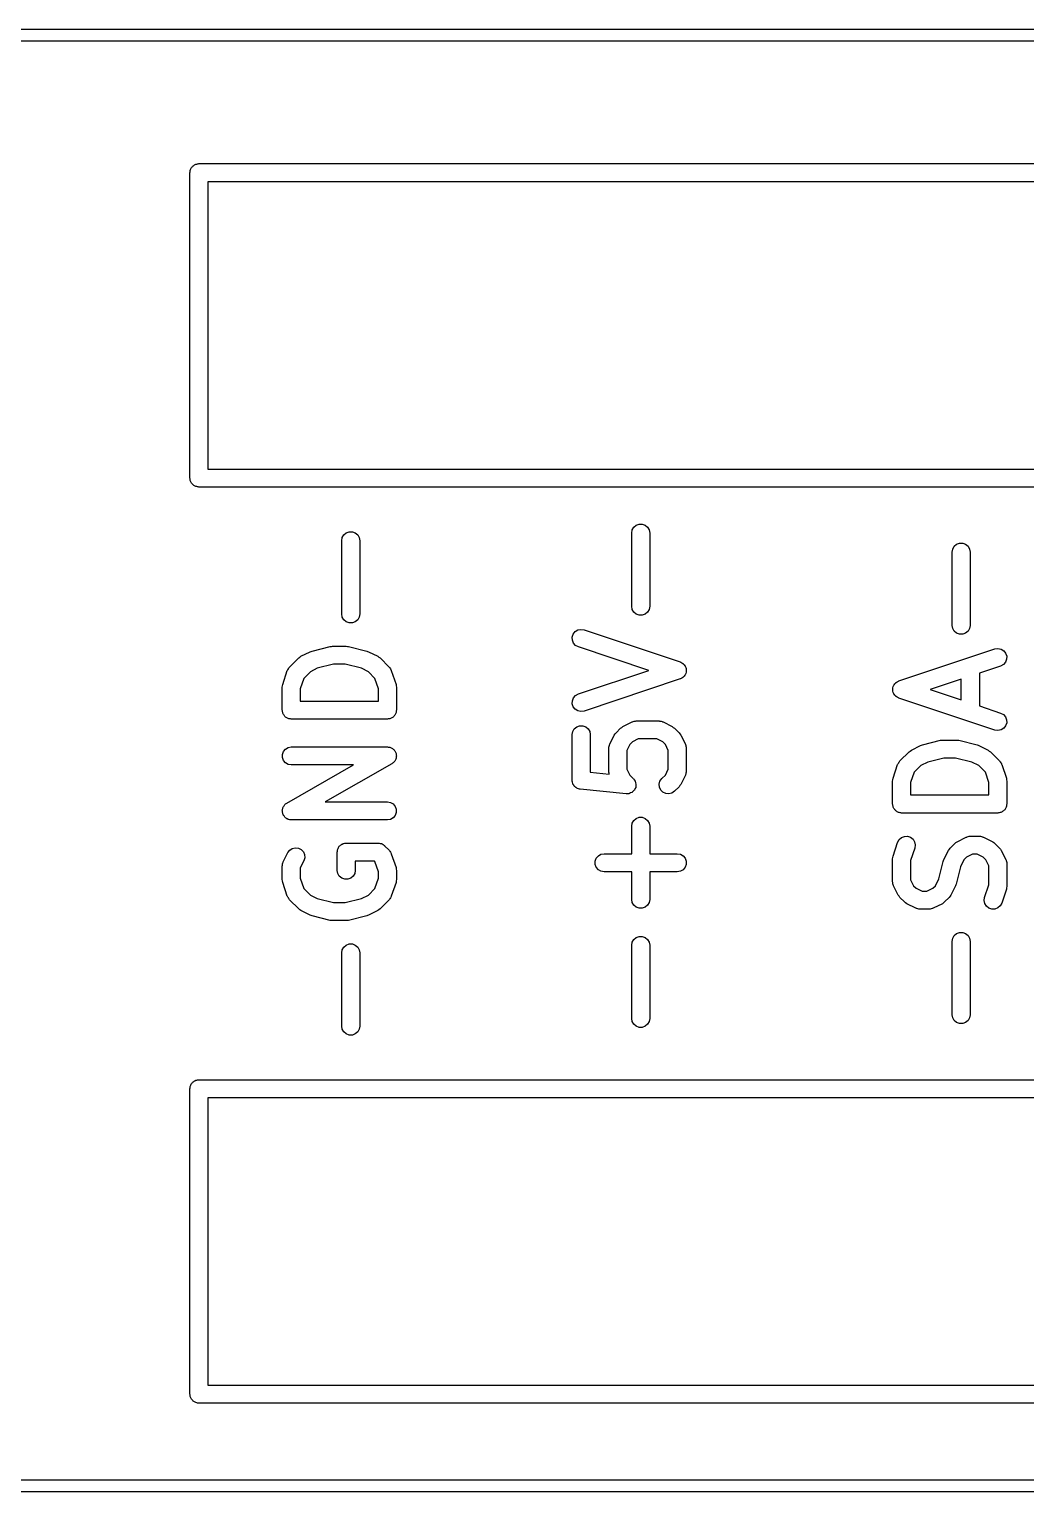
# Model space of a CAD drawing. Extents: x 93.8 to 153.2, y -121.7 to -73.6.
# Drawn here: x 137.4 to 145.69, y -99.87 to -87.71 of the extents above; entities that cross this region are included whole.
import ezdxf

# ---------------------------------------------------------------- set-up
doc = ezdxf.new("R2010")
doc.units = 0
doc.header["$MEASUREMENT"] = 0
doc.layers.add('BLACK', color=7, linetype='CONTINUOUS')

msp = doc.modelspace()

# ---------------------------------------------------------------- linework, layer by layer
at = {"layer": 'Black'}
for p, q in [((130.175, -87.707), (152.4, -87.707)), ((152.35, -87.807), (130.225, -87.807)), ((138.736, -88.9), (138.737, -88.8935)), ((138.736, -91.44), (138.736, -88.9)), ((138.737, -88.887), (138.739, -88.8808)), ((138.737, -88.8935), (138.737, -88.887)), ((138.739, -88.8808), (138.741, -88.8743)), ((138.741, -88.8743), (138.744, -88.8687)), ((138.744, -88.8687), (138.746, -88.8625)), ((138.746, -88.8625), (138.75, -88.8575)), ((138.75, -88.8575), (138.754, -88.8518)), ((138.754, -88.8518), (138.759, -88.8476)), ((138.759, -88.8476), (138.763, -88.8425)), ((138.763, -88.8425), (138.768, -88.8393)), ((138.768, -88.8393), (138.773, -88.835)), ((138.773, -88.835), (138.78, -88.8328)), ((138.78, -88.8328), (138.785, -88.8295)), ((138.785, -88.8295), (138.792, -88.8284)), ((138.792, -88.8284), (138.798, -88.8261)), ((138.798, -88.8261), (138.805, -88.8261)), ((138.805, -88.8261), (138.811, -88.825)), ((138.811, -88.825), (148.009, -88.825)), ((138.886, -88.975), (138.886, -91.365)), ((148.896, -88.975), (138.886, -88.975)), ((138.737, -91.4465), (138.736, -91.44)), ((138.737, -91.453), (138.737, -91.4465)), ((138.739, -91.4592), (138.737, -91.453)), ((138.741, -91.4657), (138.739, -91.4592)), ((138.744, -91.4713), (138.741, -91.4657)), ((138.746, -91.4775), (138.744, -91.4713)), ((138.75, -91.4825), (138.746, -91.4775)), ((138.886, -91.365), (148.896, -91.365)), ((138.754, -91.4882), (138.75, -91.4825)), ((138.759, -91.4924), (138.754, -91.4882)), ((138.763, -91.4975), (138.759, -91.4924)), ((138.768, -91.5007), (138.763, -91.4975)), ((138.773, -91.505), (138.768, -91.5007)), ((138.78, -91.5072), (138.773, -91.505)), ((138.785, -91.5105), (138.78, -91.5072)), ((138.792, -91.5116), (138.785, -91.5105)), ((138.798, -91.5139), (138.792, -91.5116)), ((138.805, -91.5139), (138.798, -91.5139)), ((138.811, -91.515), (138.805, -91.5139)), ((148.971, -91.515), (138.811, -91.515)), ((142.43, -91.8492), (142.45, -91.8325)), ((142.45, -91.8325), (142.475, -91.8236)), ((142.475, -91.8236), (142.501, -91.8236)), ((142.501, -91.8236), (142.525, -91.8325)), ((142.525, -91.8325), (142.545, -91.8492)), ((140, -91.961), (140.004, -91.9353)), ((140, -92.5705), (140, -91.961)), ((140.004, -91.9353), (140.017, -91.9127)), ((140.017, -91.9127), (140.037, -91.896)), ((140.037, -91.896), (140.062, -91.8871)), ((140.062, -91.8871), (140.088, -91.8871)), ((140.088, -91.8871), (140.112, -91.896)), ((140.112, -91.896), (140.132, -91.9127)), ((140.132, -91.9127), (140.145, -91.9353)), ((140.145, -91.9353), (140.15, -91.961)), ((140.15, -91.961), (140.15, -92.5705)), ((142.413, -91.8975), (142.417, -91.8718)), ((142.413, -92.507), (142.413, -91.8975)), ((142.417, -91.8718), (142.43, -91.8492)), ((142.545, -91.8492), (142.558, -91.8718)), ((142.558, -91.8718), (142.563, -91.8975)), ((142.563, -91.8975), (142.563, -92.507)), ((145.08, -92.0562), (145.084, -92.0305)), ((145.08, -92.6657), (145.08, -92.0562)), ((145.084, -92.0305), (145.097, -92.008)), ((145.097, -92.008), (145.117, -91.9912)), ((145.117, -91.9912), (145.142, -91.9823)), ((145.142, -91.9823), (145.168, -91.9823)), ((145.168, -91.9823), (145.192, -91.9912)), ((145.192, -91.9912), (145.212, -92.008)), ((145.212, -92.008), (145.225, -92.0305)), ((145.225, -92.0305), (145.23, -92.0562)), ((145.23, -92.0562), (145.23, -92.6657)), ((140.004, -92.5961), (140, -92.5705)), ((140.15, -92.5705), (140.145, -92.5961)), ((142.417, -92.5326), (142.413, -92.507)), ((142.43, -92.5552), (142.417, -92.5326)), ((142.45, -92.5719), (142.43, -92.5552)), ((142.475, -92.5808), (142.45, -92.5719)), ((142.525, -92.5719), (142.501, -92.5808)), ((142.545, -92.5552), (142.525, -92.5719)), ((142.558, -92.5326), (142.545, -92.5552)), ((142.563, -92.507), (142.558, -92.5326)), ((140.017, -92.6187), (140.004, -92.5961)), ((140.037, -92.6354), (140.017, -92.6187)), ((140.062, -92.6443), (140.037, -92.6354)), ((140.088, -92.6443), (140.062, -92.6443)), ((140.112, -92.6354), (140.088, -92.6443)), ((140.132, -92.6187), (140.112, -92.6354)), ((140.145, -92.5961), (140.132, -92.6187)), ((142.501, -92.5808), (142.475, -92.5808)), ((145.084, -92.6914), (145.08, -92.6657)), ((145.097, -92.7139), (145.084, -92.6914)), ((145.225, -92.6914), (145.212, -92.7139)), ((145.23, -92.6657), (145.225, -92.6914)), ((141.918, -92.7626), (141.926, -92.7379)), ((141.919, -92.7887), (141.918, -92.7626)), ((141.929, -92.8129), (141.919, -92.7887)), ((141.926, -92.7379), (141.943, -92.7175)), ((141.946, -92.8324), (141.929, -92.8129)), ((141.943, -92.7175), (141.965, -92.7039)), ((141.965, -92.7039), (141.99, -92.6987)), ((141.99, -92.6987), (142.016, -92.7025)), ((142.016, -92.7025), (142.816, -92.9692)), ((145.117, -92.7307), (145.097, -92.7139)), ((145.142, -92.7396), (145.117, -92.7307)), ((145.168, -92.7396), (145.142, -92.7396)), ((145.192, -92.7307), (145.168, -92.7396)), ((145.212, -92.7139), (145.192, -92.7307)), ((139.564, -93.0127), (139.641, -92.9365)), ((139.641, -92.9365), (139.651, -92.9296)), ((139.651, -92.9296), (139.66, -92.9224)), ((139.66, -92.9224), (139.736, -92.8843)), ((139.736, -92.8843), (139.744, -92.882)), ((139.744, -92.882), (139.752, -92.8787)), ((139.752, -92.8787), (139.904, -92.8406)), ((139.904, -92.8406), (139.913, -92.8399)), ((139.913, -92.8399), (139.922, -92.8383)), ((139.922, -92.8383), (140.037, -92.8383)), ((140.037, -92.8383), (140.046, -92.8399)), ((140.046, -92.8399), (140.055, -92.8406)), ((140.055, -92.8406), (140.207, -92.8787)), ((140.207, -92.8787), (140.215, -92.882)), ((140.215, -92.882), (140.222, -92.8843)), ((140.222, -92.8843), (140.299, -92.9224)), ((140.299, -92.9224), (140.308, -92.9296)), ((140.308, -92.9296), (140.318, -92.9365)), ((140.318, -92.9365), (140.394, -93.0127)), ((141.969, -92.8448), (141.946, -92.8324)), ((142.555, -93.0403), (141.969, -92.8448)), ((144.636, -93.1279), (145.436, -92.8612)), ((145.436, -92.8612), (145.461, -92.8574)), ((145.461, -92.8574), (145.487, -92.8626)), ((145.487, -92.8626), (145.509, -92.8763)), ((145.509, -92.8763), (145.525, -92.8967)), ((145.525, -92.8967), (145.534, -92.9214)), ((145.534, -92.9214), (145.533, -92.9474)), ((139.508, -93.1563), (139.546, -93.042)), ((139.546, -93.042), (139.548, -93.0382)), ((139.548, -93.0382), (139.55, -93.034)), ((139.55, -93.034), (139.555, -93.0268)), ((139.555, -93.0268), (139.559, -93.0191)), ((139.559, -93.0191), (139.562, -93.0162)), ((139.562, -93.0162), (139.564, -93.0127)), ((139.738, -93.0512), (139.683, -93.1062)), ((139.796, -93.0222), (139.738, -93.0512)), ((139.931, -92.9883), (139.796, -93.0222)), ((140.027, -92.9883), (139.931, -92.9883)), ((140.163, -93.0222), (140.027, -92.9883)), ((140.221, -93.0512), (140.163, -93.0222)), ((140.276, -93.1062), (140.221, -93.0512)), ((140.394, -93.0127), (140.397, -93.0162)), ((140.397, -93.0162), (140.4, -93.0191)), ((140.4, -93.0191), (140.404, -93.0268)), ((140.404, -93.0268), (140.409, -93.034)), ((140.409, -93.034), (140.41, -93.0382)), ((140.41, -93.0382), (140.412, -93.042)), ((140.412, -93.042), (140.451, -93.1563)), ((141.969, -93.2358), (142.555, -93.0403)), ((142.816, -92.9692), (142.818, -92.9701)), ((142.818, -92.9701), (142.82, -92.9706)), ((142.82, -92.9706), (142.829, -92.9763)), ((142.829, -92.9763), (142.839, -92.9816)), ((142.839, -92.9816), (142.84, -92.9831)), ((142.84, -92.9831), (142.842, -92.9842)), ((142.842, -92.9842), (142.849, -92.9928)), ((142.849, -92.9928), (142.856, -93.001)), ((142.856, -93.001), (142.857, -93.003)), ((142.857, -93.003), (142.858, -93.0046)), ((142.858, -93.0046), (142.862, -93.015)), ((142.862, -93.015), (142.866, -93.0253)), ((142.866, -93.0553), (142.862, -93.0656)), ((142.866, -93.0253), (142.866, -93.0273)), ((142.866, -93.0273), (142.867, -93.0293)), ((142.867, -93.0293), (142.866, -93.0403)), ((142.866, -93.0403), (142.867, -93.0513)), ((142.867, -93.0513), (142.866, -93.0533)), ((142.866, -93.0533), (142.866, -93.0553)), ((145.483, -93.0035), (145.306, -93.0626)), ((145.506, -92.9911), (145.483, -93.0035)), ((145.523, -92.9716), (145.506, -92.9911)), ((145.533, -92.9474), (145.523, -92.9716)), ((139.504, -93.18), (139.506, -93.1682)), ((139.504, -93.3705), (139.504, -93.18)), ((139.506, -93.1682), (139.508, -93.1563)), ((139.683, -93.1062), (139.654, -93.1922)), ((140.304, -93.1922), (140.276, -93.1062)), ((140.451, -93.1563), (140.452, -93.1682)), ((140.452, -93.1682), (140.454, -93.18)), ((140.454, -93.18), (140.454, -93.3705)), ((142.816, -93.1115), (142.016, -93.3781)), ((142.818, -93.1105), (142.816, -93.1115)), ((142.82, -93.1101), (142.818, -93.1105)), ((142.829, -93.1043), (142.82, -93.1101)), ((142.839, -93.0991), (142.829, -93.1043)), ((142.84, -93.0975), (142.839, -93.0991)), ((142.842, -93.0964), (142.84, -93.0975)), ((142.849, -93.0878), (142.842, -93.0964)), ((142.856, -93.0796), (142.849, -93.0878)), ((142.857, -93.0776), (142.856, -93.0796)), ((142.858, -93.076), (142.857, -93.0776)), ((142.862, -93.0656), (142.858, -93.076)), ((144.586, -93.184), (144.59, -93.1738)), ((144.59, -93.1738), (144.593, -93.1633)), ((144.593, -93.1633), (144.595, -93.1617)), ((144.595, -93.1617), (144.596, -93.1598)), ((144.596, -93.1598), (144.603, -93.1516)), ((144.603, -93.1516), (144.61, -93.1429)), ((144.61, -93.1429), (144.611, -93.1418)), ((144.611, -93.1418), (144.613, -93.1403)), ((144.613, -93.1403), (144.622, -93.1351)), ((144.622, -93.1351), (144.632, -93.1293)), ((144.632, -93.1293), (144.634, -93.1289)), ((144.634, -93.1289), (144.636, -93.1279)), ((145.156, -93.1126), (144.897, -93.199)), ((145.156, -93.2855), (145.156, -93.1126)), ((145.306, -93.0626), (145.306, -93.3355)), ((139.654, -93.1922), (139.654, -93.2955)), ((139.654, -93.2955), (140.304, -93.2955)), ((140.304, -93.2955), (140.304, -93.1922)), ((141.918, -93.318), (141.919, -93.2919)), ((141.919, -93.2919), (141.929, -93.2677)), ((141.929, -93.2677), (141.946, -93.2482)), ((141.946, -93.2482), (141.969, -93.2358)), ((144.585, -93.188), (144.586, -93.1861)), ((144.586, -93.199), (144.585, -93.188)), ((144.585, -93.21), (144.586, -93.199)), ((144.586, -93.212), (144.585, -93.21)), ((144.586, -93.1861), (144.586, -93.184)), ((144.586, -93.2141), (144.586, -93.212)), ((144.59, -93.2243), (144.586, -93.2141)), ((144.593, -93.2348), (144.59, -93.2243)), ((144.595, -93.2364), (144.593, -93.2348)), ((144.596, -93.2383), (144.595, -93.2364)), ((144.603, -93.2465), (144.596, -93.2383)), ((144.61, -93.2552), (144.603, -93.2465)), ((144.611, -93.2562), (144.61, -93.2552)), ((144.613, -93.2578), (144.611, -93.2562)), ((144.622, -93.263), (144.613, -93.2578)), ((144.632, -93.2688), (144.622, -93.263)), ((144.634, -93.2692), (144.632, -93.2688)), ((144.636, -93.2702), (144.634, -93.2692)), ((145.436, -93.5369), (144.636, -93.2702)), ((144.897, -93.199), (145.156, -93.2855)), ((139.506, -93.3769), (139.504, -93.3705)), ((139.506, -93.3835), (139.506, -93.3769)), ((139.508, -93.3897), (139.506, -93.3835)), ((139.509, -93.3961), (139.508, -93.3897)), ((139.512, -93.4018), (139.509, -93.3961)), ((139.514, -93.408), (139.512, -93.4018)), ((139.519, -93.413), (139.514, -93.408)), ((139.522, -93.4187), (139.519, -93.413)), ((139.527, -93.4229), (139.522, -93.4187)), ((139.531, -93.4279), (139.527, -93.4229)), ((140.432, -93.4229), (140.428, -93.4279)), ((140.437, -93.4187), (140.432, -93.4229)), ((140.44, -93.413), (140.437, -93.4187)), ((140.444, -93.408), (140.44, -93.413)), ((140.447, -93.4018), (140.444, -93.408)), ((140.45, -93.3961), (140.447, -93.4018)), ((140.451, -93.3897), (140.45, -93.3961)), ((140.453, -93.3835), (140.451, -93.3897)), ((140.454, -93.3705), (140.453, -93.3769)), ((140.453, -93.3769), (140.453, -93.3835)), ((141.926, -93.3427), (141.918, -93.318)), ((141.943, -93.3631), (141.926, -93.3427)), ((141.965, -93.3767), (141.943, -93.3631)), ((141.99, -93.3819), (141.965, -93.3767)), ((142.016, -93.3781), (141.99, -93.3819)), ((145.306, -93.3355), (145.483, -93.3946)), ((145.483, -93.3946), (145.506, -93.407)), ((145.506, -93.407), (145.523, -93.4265)), ((145.523, -93.4265), (145.533, -93.4507)), ((139.537, -93.4312), (139.531, -93.4279)), ((139.542, -93.4354), (139.537, -93.4312)), ((139.548, -93.4377), (139.542, -93.4354)), ((139.554, -93.441), (139.548, -93.4377)), ((139.56, -93.4421), (139.554, -93.441)), ((139.566, -93.4443), (139.56, -93.4421)), ((139.573, -93.4443), (139.566, -93.4443)), ((139.579, -93.4455), (139.573, -93.4443)), ((140.379, -93.4455), (139.579, -93.4455)), ((140.386, -93.4443), (140.379, -93.4455)), ((140.392, -93.4443), (140.386, -93.4443)), ((140.399, -93.4421), (140.392, -93.4443)), ((140.405, -93.441), (140.399, -93.4421)), ((140.411, -93.4377), (140.405, -93.441)), ((140.417, -93.4354), (140.411, -93.4377)), ((140.422, -93.4312), (140.417, -93.4354)), ((140.428, -93.4279), (140.422, -93.4312)), ((141.917, -93.5736), (141.922, -93.548)), ((141.922, -93.548), (141.935, -93.5254)), ((141.935, -93.5254), (141.955, -93.5087)), ((141.955, -93.5087), (141.979, -93.4998)), ((141.979, -93.4998), (142.005, -93.4998)), ((142.005, -93.4998), (142.03, -93.5087)), ((142.03, -93.5087), (142.05, -93.5254)), ((142.05, -93.5254), (142.063, -93.548)), ((142.063, -93.548), (142.067, -93.5736)), ((142.282, -93.5587), (142.32, -93.5206)), ((142.32, -93.5206), (142.33, -93.5137)), ((142.33, -93.5137), (142.34, -93.5066)), ((142.34, -93.5066), (142.416, -93.4685)), ((142.416, -93.4685), (142.42, -93.4672)), ((142.42, -93.4672), (142.424, -93.4651)), ((142.424, -93.4651), (142.433, -93.4635)), ((142.433, -93.4635), (142.441, -93.461)), ((142.441, -93.461), (142.445, -93.4613)), ((142.445, -93.4613), (142.45, -93.4605)), ((142.45, -93.4605), (142.64, -93.4605)), ((142.64, -93.4605), (142.644, -93.4613)), ((142.644, -93.4613), (142.649, -93.461)), ((142.649, -93.461), (142.657, -93.4635)), ((142.657, -93.4635), (142.666, -93.4651)), ((142.666, -93.4651), (142.669, -93.4672)), ((142.669, -93.4672), (142.674, -93.4685)), ((142.674, -93.4685), (142.75, -93.5066)), ((142.75, -93.5066), (142.759, -93.5137)), ((142.759, -93.5137), (142.769, -93.5206)), ((142.769, -93.5206), (142.807, -93.5587)), ((145.461, -93.5407), (145.436, -93.5369)), ((145.487, -93.5355), (145.461, -93.5407)), ((145.509, -93.5218), (145.487, -93.5355)), ((145.525, -93.5014), (145.509, -93.5218)), ((145.534, -93.4767), (145.525, -93.5014)), ((145.533, -93.4507), (145.534, -93.4767)), ((141.917, -93.9546), (141.917, -93.5736)), ((142.067, -93.5736), (142.067, -93.8867)), ((142.225, -93.6709), (142.227, -93.6623)), ((142.227, -93.6623), (142.229, -93.6585)), ((142.229, -93.6585), (142.23, -93.6544)), ((142.23, -93.6544), (142.268, -93.5782)), ((142.268, -93.5782), (142.275, -93.5685)), ((142.275, -93.5685), (142.282, -93.5587)), ((142.397, -93.6562), (142.372, -93.7056)), ((142.418, -93.6353), (142.397, -93.6562)), ((142.467, -93.6105), (142.418, -93.6353)), ((142.622, -93.6105), (142.467, -93.6105)), ((142.672, -93.6353), (142.622, -93.6105)), ((142.693, -93.6562), (142.672, -93.6353)), ((142.717, -93.7056), (142.693, -93.6562)), ((142.807, -93.5587), (142.814, -93.5686)), ((142.814, -93.5686), (142.821, -93.5782)), ((142.821, -93.5782), (142.859, -93.6544)), ((142.859, -93.6544), (142.861, -93.6585)), ((142.861, -93.6585), (142.863, -93.6623)), ((142.863, -93.6623), (142.864, -93.6709)), ((144.74, -93.7034), (144.816, -93.6653)), ((144.816, -93.6653), (144.824, -93.663)), ((144.824, -93.663), (144.832, -93.6596)), ((144.832, -93.6596), (144.984, -93.6215)), ((144.984, -93.6215), (144.993, -93.6209)), ((144.993, -93.6209), (145.002, -93.6193)), ((145.002, -93.6193), (145.117, -93.6193)), ((145.117, -93.6193), (145.126, -93.6209)), ((145.126, -93.6209), (145.135, -93.6215)), ((145.135, -93.6215), (145.287, -93.6596)), ((145.287, -93.6596), (145.295, -93.663)), ((145.295, -93.663), (145.302, -93.6653)), ((145.302, -93.6653), (145.379, -93.7034)), ((139.506, -93.7384), (139.514, -93.7139)), ((139.506, -93.7645), (139.506, -93.7384)), ((139.514, -93.7889), (139.506, -93.7645)), ((139.514, -93.7139), (139.531, -93.694)), ((139.531, -93.8089), (139.514, -93.7889)), ((139.531, -93.694), (139.554, -93.681)), ((139.554, -93.681), (139.579, -93.6764)), ((139.579, -93.6764), (140.379, -93.6764)), ((140.379, -93.6764), (140.386, -93.6776)), ((140.386, -93.6776), (140.393, -93.6776)), ((140.393, -93.6776), (140.399, -93.6798)), ((140.399, -93.6798), (140.405, -93.681)), ((140.405, -93.681), (140.411, -93.6843)), ((140.411, -93.6843), (140.417, -93.6866)), ((140.417, -93.6866), (140.422, -93.6908)), ((140.422, -93.6908), (140.428, -93.694)), ((140.428, -93.694), (140.432, -93.6991)), ((140.432, -93.6991), (140.437, -93.7035)), ((140.437, -93.7035), (140.44, -93.709)), ((140.44, -93.709), (140.444, -93.7139)), ((140.444, -93.7889), (140.44, -93.7941)), ((140.444, -93.7139), (140.447, -93.7202)), ((140.447, -93.7829), (140.444, -93.7889)), ((140.447, -93.7202), (140.45, -93.7261)), ((140.45, -93.7774), (140.447, -93.7829)), ((140.45, -93.7261), (140.451, -93.7324)), ((140.451, -93.7708), (140.45, -93.7774)), ((140.451, -93.7324), (140.453, -93.7384)), ((140.453, -93.7645), (140.451, -93.7708)), ((140.453, -93.7384), (140.453, -93.7451)), ((140.453, -93.7451), (140.454, -93.7518)), ((140.454, -93.7518), (140.453, -93.7581)), ((140.453, -93.7581), (140.453, -93.7645)), ((142.222, -93.6879), (142.223, -93.6837)), ((142.222, -93.8784), (142.222, -93.6879)), ((142.223, -93.6794), (142.225, -93.6709)), ((142.223, -93.6837), (142.223, -93.6794)), ((142.372, -93.7056), (142.372, -93.8607)), ((142.717, -93.8607), (142.717, -93.7056)), ((142.864, -93.6709), (142.867, -93.6794)), ((142.867, -93.6794), (142.867, -93.6837)), ((142.867, -93.6837), (142.867, -93.6879)), ((142.867, -93.6879), (142.867, -93.8784)), ((144.644, -93.7936), (144.721, -93.7174)), ((144.721, -93.7174), (144.731, -93.7105)), ((144.731, -93.7105), (144.74, -93.7034)), ((145.011, -93.7693), (144.876, -93.8031)), ((145.107, -93.7693), (145.011, -93.7693)), ((145.243, -93.8031), (145.107, -93.7693)), ((145.379, -93.7034), (145.388, -93.7106)), ((145.388, -93.7106), (145.398, -93.7174)), ((145.398, -93.7174), (145.474, -93.7936)), ((139.554, -93.8219), (139.531, -93.8089)), ((139.542, -94.1435), (140.097, -93.8264)), ((139.579, -93.8264), (139.554, -93.8219)), ((140.097, -93.8264), (139.579, -93.8264)), ((140.417, -93.8165), (139.862, -94.1336)), ((140.422, -93.8122), (140.417, -93.8165)), ((140.428, -93.8089), (140.422, -93.8122)), ((140.432, -93.804), (140.428, -93.8089)), ((140.437, -93.7999), (140.432, -93.804)), ((140.44, -93.7941), (140.437, -93.7999)), ((142.067, -93.8867), (142.226, -93.9026)), ((142.223, -93.8827), (142.222, -93.8784)), ((142.223, -93.887), (142.223, -93.8827)), ((142.225, -93.8954), (142.223, -93.887)), ((142.226, -93.9026), (142.225, -93.8954)), ((142.372, -93.8607), (142.397, -93.9102)), ((142.397, -93.9102), (142.426, -93.9397)), ((142.663, -93.9397), (142.693, -93.9102)), ((142.693, -93.9102), (142.717, -93.8607)), ((142.859, -93.9119), (142.821, -93.9881)), ((142.861, -93.9078), (142.859, -93.9119)), ((142.863, -93.9041), (142.861, -93.9078)), ((142.864, -93.8954), (142.863, -93.9041)), ((142.867, -93.887), (142.864, -93.8954)), ((142.867, -93.8784), (142.867, -93.8827)), ((142.867, -93.8827), (142.867, -93.887)), ((144.588, -93.9372), (144.626, -93.8229)), ((144.626, -93.8229), (144.628, -93.8191)), ((144.628, -93.8191), (144.63, -93.815)), ((144.63, -93.815), (144.635, -93.8078)), ((144.635, -93.8078), (144.639, -93.8)), ((144.639, -93.8), (144.642, -93.7972)), ((144.642, -93.7972), (144.644, -93.7936)), ((144.763, -93.8872), (144.734, -93.9731)), ((144.818, -93.8321), (144.763, -93.8872)), ((144.876, -93.8031), (144.818, -93.8321)), ((145.301, -93.8321), (145.243, -93.8031)), ((145.356, -93.8872), (145.301, -93.8321)), ((145.384, -93.9731), (145.356, -93.8872)), ((145.474, -93.7936), (145.477, -93.7972)), ((145.477, -93.7972), (145.48, -93.8)), ((145.48, -93.8), (145.484, -93.8078)), ((145.484, -93.8078), (145.489, -93.815)), ((145.489, -93.815), (145.49, -93.8191)), ((145.49, -93.8191), (145.492, -93.8229)), ((145.492, -93.8229), (145.531, -93.9372)), ((141.918, -93.9574), (141.917, -93.9546)), ((141.918, -93.9602), (141.918, -93.9574)), ((141.92, -93.9701), (141.918, -93.9602)), ((141.922, -93.9802), (141.92, -93.9701)), ((141.923, -93.9827), (141.922, -93.9802)), ((141.924, -93.9854), (141.923, -93.9827)), ((141.93, -93.9939), (141.924, -93.9854)), ((141.935, -94.0028), (141.93, -93.9939)), ((141.937, -94.0046), (141.935, -94.0028)), ((141.939, -94.007), (141.937, -94.0046)), ((141.947, -94.013), (141.939, -94.007)), ((141.955, -94.0195), (141.947, -94.013)), ((141.958, -94.0205), (141.955, -94.0195)), ((141.96, -94.0222), (141.958, -94.0205)), ((141.97, -94.0249), (141.96, -94.0222)), ((141.979, -94.0285), (141.97, -94.0249)), ((141.982, -94.0285), (141.979, -94.0285)), ((141.985, -94.0292), (141.982, -94.0285)), ((142.366, -94.0673), (141.985, -94.0292)), ((142.426, -93.9397), (142.427, -93.94)), ((142.427, -93.94), (142.427, -93.9403)), ((142.427, -93.9403), (142.434, -93.9507)), ((142.434, -93.9507), (142.441, -93.961)), ((142.44, -94.0244), (142.435, -94.0357)), ((142.446, -94.013), (142.44, -94.0244)), ((142.441, -93.961), (142.441, -93.9614)), ((142.441, -93.9614), (142.442, -93.9618)), ((142.442, -93.9618), (142.445, -93.9741)), ((142.445, -93.9741), (142.448, -93.9862)), ((142.447, -93.9997), (142.446, -94.0121)), ((142.446, -94.0121), (142.446, -94.0125)), ((142.446, -94.0125), (142.446, -94.013)), ((142.448, -93.9871), (142.447, -93.9997)), ((142.448, -93.9862), (142.448, -93.9866)), ((142.448, -93.9866), (142.448, -93.9871)), ((142.642, -93.9862), (142.648, -93.961)), ((142.644, -94.0121), (142.642, -93.9862)), ((142.655, -94.0357), (142.644, -94.0121)), ((142.648, -93.961), (142.663, -93.9397)), ((142.807, -94.0076), (142.769, -94.0457)), ((142.814, -93.9978), (142.807, -94.0076)), ((142.821, -93.9881), (142.814, -93.9978)), ((144.584, -93.961), (144.586, -93.9491)), ((144.584, -94.1514), (144.584, -93.961)), ((144.586, -93.9491), (144.588, -93.9372)), ((144.734, -93.9731), (144.734, -94.0764)), ((145.384, -94.0764), (145.384, -93.9731)), ((145.531, -93.9372), (145.532, -93.9491)), ((145.532, -93.9491), (145.534, -93.961)), ((145.534, -93.961), (145.534, -94.1514)), ((139.522, -94.1601), (139.527, -94.156)), ((139.527, -94.156), (139.531, -94.1511)), ((139.531, -94.1511), (139.537, -94.1478)), ((139.537, -94.1478), (139.542, -94.1435)), ((139.862, -94.1336), (140.379, -94.1336)), ((140.379, -94.1336), (140.405, -94.1381)), ((140.405, -94.1381), (140.428, -94.1511)), ((140.428, -94.1511), (140.444, -94.1711)), ((142.367, -94.0674), (142.366, -94.0673)), ((142.366, -94.0673), (142.366, -94.0673)), ((142.379, -94.0663), (142.367, -94.0674)), ((142.392, -94.0654), (142.379, -94.0663)), ((142.393, -94.0651), (142.392, -94.0652)), ((142.392, -94.0652), (142.392, -94.0654)), ((142.404, -94.0598), (142.393, -94.0651)), ((142.416, -94.0547), (142.404, -94.0598)), ((142.425, -94.0452), (142.416, -94.0541)), ((142.416, -94.0541), (142.416, -94.0543)), ((142.416, -94.0543), (142.416, -94.0547)), ((142.434, -94.0365), (142.425, -94.0452)), ((142.435, -94.0357), (142.434, -94.036)), ((142.434, -94.036), (142.434, -94.0365)), ((142.673, -94.0541), (142.655, -94.0357)), ((142.697, -94.0651), (142.673, -94.0541)), ((142.723, -94.0674), (142.697, -94.0651)), ((142.748, -94.0607), (142.723, -94.0674)), ((142.769, -94.0457), (142.748, -94.0607)), ((144.586, -94.1579), (144.584, -94.1514)), ((144.734, -94.0764), (145.384, -94.0764)), ((145.534, -94.1514), (145.533, -94.1579)), ((139.504, -94.2082), (139.506, -94.2019)), ((139.506, -94.2149), (139.504, -94.2082)), ((139.506, -94.1955), (139.508, -94.1892)), ((139.506, -94.2019), (139.506, -94.1955)), ((139.506, -94.2216), (139.506, -94.2149)), ((139.508, -94.2276), (139.506, -94.2216)), ((139.508, -94.1892), (139.509, -94.1826)), ((139.509, -94.2339), (139.508, -94.2276)), ((139.509, -94.1826), (139.512, -94.1771)), ((139.512, -94.2398), (139.509, -94.2339)), ((139.512, -94.1771), (139.514, -94.1711)), ((139.514, -94.2461), (139.512, -94.2398)), ((139.514, -94.1711), (139.519, -94.1659)), ((139.519, -94.251), (139.514, -94.2461)), ((139.519, -94.1659), (139.522, -94.1601)), ((139.522, -94.2565), (139.519, -94.251)), ((139.527, -94.2609), (139.522, -94.2565)), ((139.531, -94.266), (139.527, -94.2609)), ((139.537, -94.2692), (139.531, -94.266)), ((139.542, -94.2734), (139.537, -94.2692)), ((139.548, -94.2757), (139.542, -94.2734)), ((139.554, -94.279), (139.548, -94.2757)), ((140.428, -94.266), (140.405, -94.279)), ((140.444, -94.2461), (140.428, -94.266)), ((140.444, -94.1711), (140.453, -94.1955)), ((140.453, -94.2216), (140.444, -94.2461)), ((140.453, -94.1955), (140.453, -94.2216)), ((142.43, -94.2873), (142.45, -94.2706)), ((142.45, -94.2706), (142.475, -94.2617)), ((142.475, -94.2617), (142.501, -94.2617)), ((142.501, -94.2617), (142.525, -94.2706)), ((142.525, -94.2706), (142.545, -94.2873)), ((144.586, -94.1645), (144.586, -94.1579)), ((144.588, -94.1706), (144.586, -94.1645)), ((144.589, -94.1771), (144.588, -94.1706)), ((144.592, -94.1828), (144.589, -94.1771)), ((144.594, -94.1889), (144.592, -94.1828)), ((144.599, -94.194), (144.594, -94.1889)), ((144.602, -94.1996), (144.599, -94.194)), ((144.607, -94.2039), (144.602, -94.1996)), ((144.611, -94.2089), (144.607, -94.2039)), ((144.617, -94.2122), (144.611, -94.2089)), ((144.622, -94.2164), (144.617, -94.2122)), ((144.628, -94.2186), (144.622, -94.2164)), ((144.634, -94.2219), (144.628, -94.2186)), ((144.64, -94.223), (144.634, -94.2219)), ((144.646, -94.2253), (144.64, -94.223)), ((144.653, -94.2253), (144.646, -94.2253)), ((144.659, -94.2264), (144.653, -94.2253)), ((145.459, -94.2264), (144.659, -94.2264)), ((145.466, -94.2253), (145.459, -94.2264)), ((145.472, -94.2253), (145.466, -94.2253)), ((145.479, -94.223), (145.472, -94.2253)), ((145.485, -94.2219), (145.479, -94.223)), ((145.491, -94.2186), (145.485, -94.2219)), ((145.497, -94.2164), (145.491, -94.2186)), ((145.502, -94.2122), (145.497, -94.2164)), ((145.508, -94.2089), (145.502, -94.2122)), ((145.512, -94.2039), (145.508, -94.2089)), ((145.517, -94.1996), (145.512, -94.2039)), ((145.52, -94.194), (145.517, -94.1996)), ((145.524, -94.1889), (145.52, -94.194)), ((145.527, -94.1828), (145.524, -94.1889)), ((145.53, -94.1771), (145.527, -94.1828)), ((145.531, -94.1706), (145.53, -94.1771)), ((145.533, -94.1645), (145.531, -94.1706)), ((145.533, -94.1579), (145.533, -94.1645)), ((139.56, -94.2802), (139.554, -94.279)), ((139.566, -94.2824), (139.56, -94.2802)), ((139.573, -94.2824), (139.566, -94.2824)), ((139.579, -94.2836), (139.573, -94.2824)), ((140.379, -94.2836), (139.579, -94.2836)), ((140.405, -94.279), (140.379, -94.2836)), ((142.413, -94.3355), (142.417, -94.3099)), ((142.413, -94.5653), (142.413, -94.3355)), ((142.417, -94.3099), (142.43, -94.2873)), ((142.545, -94.2873), (142.558, -94.3099)), ((142.558, -94.3099), (142.563, -94.3355)), ((142.563, -94.3355), (142.563, -94.5653)), ((139.566, -94.5351), (139.588, -94.5207)), ((139.588, -94.5207), (139.613, -94.5147)), ((139.613, -94.5147), (139.639, -94.5176)), ((139.639, -94.5176), (139.662, -94.5293)), ((139.966, -94.5258), (139.969, -94.5201)), ((139.969, -94.5201), (139.972, -94.5139)), ((139.972, -94.5139), (139.976, -94.5089)), ((139.976, -94.5089), (139.979, -94.5032)), ((139.979, -94.5032), (139.984, -94.499)), ((139.984, -94.499), (139.988, -94.494)), ((139.988, -94.494), (139.994, -94.4907)), ((139.994, -94.4907), (139.999, -94.4865)), ((139.999, -94.4865), (140.005, -94.4842)), ((140.005, -94.4842), (140.011, -94.481)), ((140.011, -94.481), (140.017, -94.4798)), ((140.017, -94.4798), (140.024, -94.4776)), ((140.024, -94.4776), (140.03, -94.4776)), ((140.03, -94.4776), (140.037, -94.4764)), ((140.037, -94.4764), (140.303, -94.4764)), ((140.303, -94.4764), (140.306, -94.477)), ((140.306, -94.477), (140.31, -94.4767)), ((140.31, -94.4767), (140.319, -94.4792)), ((140.319, -94.4792), (140.329, -94.481)), ((140.329, -94.481), (140.332, -94.4826)), ((140.332, -94.4826), (140.335, -94.4835)), ((140.335, -94.4835), (140.343, -94.4891)), ((140.343, -94.4891), (140.351, -94.494)), ((140.351, -94.494), (140.354, -94.4965)), ((140.354, -94.4965), (140.356, -94.4984)), ((140.356, -94.4984), (140.394, -94.5365)), ((144.588, -94.5849), (144.626, -94.4706)), ((144.626, -94.4706), (144.639, -94.4477)), ((144.639, -94.4477), (144.658, -94.4304)), ((144.658, -94.4304), (144.682, -94.4208)), ((144.682, -94.4208), (144.709, -94.4201)), ((144.709, -94.4201), (144.733, -94.4283)), ((144.733, -94.4283), (144.754, -94.4445)), ((144.769, -94.518), (144.734, -94.6207)), ((144.754, -94.4445), (144.767, -94.4667)), ((144.767, -94.4667), (144.772, -94.4922)), ((144.772, -94.4922), (144.769, -94.518)), ((145.057, -94.5273), (145.064, -94.5174)), ((145.064, -94.5174), (145.102, -94.4793)), ((145.102, -94.4793), (145.111, -94.4725)), ((145.111, -94.4725), (145.121, -94.4653)), ((145.121, -94.4653), (145.197, -94.4272)), ((145.197, -94.4272), (145.201, -94.426)), ((145.201, -94.426), (145.205, -94.4238)), ((145.205, -94.4238), (145.214, -94.4223)), ((145.214, -94.4223), (145.222, -94.4198)), ((145.222, -94.4198), (145.227, -94.42)), ((145.227, -94.42), (145.231, -94.4193)), ((145.231, -94.4193), (145.307, -94.4193)), ((145.307, -94.4193), (145.311, -94.42)), ((145.311, -94.42), (145.316, -94.4198)), ((145.316, -94.4198), (145.324, -94.4223)), ((145.324, -94.4223), (145.333, -94.4238)), ((145.333, -94.4238), (145.336, -94.426)), ((145.336, -94.426), (145.341, -94.4272)), ((145.341, -94.4272), (145.417, -94.4653)), ((145.417, -94.4653), (145.426, -94.4725)), ((145.426, -94.4725), (145.436, -94.4793)), ((145.436, -94.4793), (145.474, -94.5174)), ((145.474, -94.5174), (145.481, -94.5273)), ((139.507, -94.6487), (139.509, -94.6401)), ((139.509, -94.6401), (139.511, -94.6363)), ((139.511, -94.6363), (139.512, -94.6322)), ((139.512, -94.6322), (139.55, -94.556)), ((139.55, -94.556), (139.566, -94.5351)), ((139.685, -94.6231), (139.654, -94.6834)), ((139.662, -94.5293), (139.68, -94.5482)), ((139.68, -94.5482), (139.69, -94.5721)), ((139.692, -94.5981), (139.685, -94.6231)), ((139.69, -94.5721), (139.692, -94.5981)), ((139.962, -94.5514), (139.963, -94.545)), ((139.962, -94.7038), (139.962, -94.5514)), ((139.963, -94.5384), (139.965, -94.5322)), ((139.963, -94.545), (139.963, -94.5384)), ((139.965, -94.5322), (139.966, -94.5258)), ((140.272, -94.6264), (140.112, -94.6264)), ((140.112, -94.6264), (140.112, -94.7038)), ((140.276, -94.63), (140.272, -94.6264)), ((140.304, -94.716), (140.276, -94.63)), ((140.394, -94.5365), (140.397, -94.54)), ((140.397, -94.54), (140.4, -94.5429)), ((140.4, -94.5429), (140.404, -94.5506)), ((140.404, -94.5506), (140.409, -94.5578)), ((140.409, -94.5578), (140.41, -94.562)), ((140.41, -94.562), (140.412, -94.5658)), ((140.412, -94.5658), (140.451, -94.6801)), ((142.109, -94.6273), (142.118, -94.6028)), ((142.109, -94.6533), (142.109, -94.6273)), ((142.118, -94.6028), (142.135, -94.5829)), ((142.135, -94.5829), (142.157, -94.5698)), ((142.157, -94.5698), (142.183, -94.5653)), ((142.183, -94.5653), (142.413, -94.5653)), ((142.563, -94.5653), (142.792, -94.5653)), ((142.792, -94.5653), (142.818, -94.5698)), ((142.818, -94.5698), (142.841, -94.5829)), ((142.841, -94.5829), (142.857, -94.6028)), ((142.857, -94.6028), (142.866, -94.6273)), ((142.866, -94.6273), (142.866, -94.6533)), ((144.584, -94.6086), (144.586, -94.5967)), ((144.584, -94.799), (144.584, -94.6086)), ((144.586, -94.5967), (144.588, -94.5849)), ((144.734, -94.6207), (144.734, -94.7813)), ((144.97, -94.7729), (145.006, -94.6285)), ((145.006, -94.6285), (145.009, -94.621)), ((145.009, -94.621), (145.011, -94.6131)), ((145.011, -94.6131), (145.049, -94.5369)), ((145.049, -94.5369), (145.057, -94.5273)), ((145.178, -94.6149), (145.149, -94.6728)), ((145.199, -94.594), (145.178, -94.6149)), ((145.249, -94.5693), (145.199, -94.594)), ((145.289, -94.5693), (145.249, -94.5693)), ((145.339, -94.594), (145.289, -94.5693)), ((145.36, -94.6149), (145.339, -94.594)), ((145.384, -94.6644), (145.36, -94.6149)), ((145.481, -94.5273), (145.488, -94.5369)), ((145.488, -94.5369), (145.526, -94.6131)), ((145.526, -94.6131), (145.528, -94.6173)), ((145.528, -94.6173), (145.53, -94.621)), ((145.53, -94.621), (145.531, -94.6297)), ((145.531, -94.6297), (145.534, -94.6381)), ((145.534, -94.6381), (145.534, -94.6424)), ((145.534, -94.6424), (145.534, -94.6467)), ((139.504, -94.6657), (139.505, -94.6615)), ((139.504, -94.78), (139.504, -94.6657)), ((139.505, -94.6571), (139.507, -94.6487)), ((139.505, -94.6615), (139.505, -94.6571)), ((139.654, -94.6834), (139.654, -94.7678)), ((139.966, -94.7295), (139.962, -94.7038)), ((139.979, -94.752), (139.966, -94.7295)), ((139.999, -94.7688), (139.979, -94.752)), ((140.094, -94.752), (140.074, -94.7688)), ((140.107, -94.7295), (140.094, -94.752)), ((140.112, -94.7038), (140.107, -94.7295)), ((140.304, -94.7678), (140.304, -94.716)), ((140.451, -94.6801), (140.452, -94.692)), ((140.452, -94.692), (140.454, -94.7038)), ((140.454, -94.7038), (140.454, -94.78)), ((142.118, -94.6778), (142.109, -94.6533)), ((142.135, -94.6978), (142.118, -94.6778)), ((142.157, -94.7108), (142.135, -94.6978)), ((142.183, -94.7153), (142.157, -94.7108)), ((142.413, -94.7153), (142.183, -94.7153)), ((142.413, -94.9451), (142.413, -94.7153)), ((142.792, -94.7153), (142.563, -94.7153)), ((142.563, -94.7153), (142.563, -94.9451)), ((142.818, -94.7108), (142.792, -94.7153)), ((142.841, -94.6978), (142.818, -94.7108)), ((142.857, -94.6778), (142.841, -94.6978)), ((142.866, -94.6533), (142.857, -94.6778)), ((145.149, -94.6728), (145.113, -94.8172)), ((145.384, -94.825), (145.384, -94.6644)), ((145.534, -94.6467), (145.534, -94.8371)), ((139.506, -94.7918), (139.504, -94.78)), ((139.508, -94.8037), (139.506, -94.7918)), ((139.546, -94.918), (139.508, -94.8037)), ((139.654, -94.7678), (139.683, -94.8538)), ((139.683, -94.8538), (139.738, -94.9088)), ((140.024, -94.7777), (139.999, -94.7688)), ((140.05, -94.7777), (140.024, -94.7777)), ((140.074, -94.7688), (140.05, -94.7777)), ((140.221, -94.9088), (140.276, -94.8538)), ((140.276, -94.8538), (140.304, -94.7678)), ((140.451, -94.8037), (140.412, -94.918)), ((140.452, -94.7918), (140.451, -94.8037)), ((140.454, -94.78), (140.452, -94.7918)), ((144.585, -94.8033), (144.584, -94.799)), ((144.585, -94.8076), (144.585, -94.8033)), ((144.587, -94.816), (144.585, -94.8076)), ((144.589, -94.8247), (144.587, -94.816)), ((144.591, -94.8284), (144.589, -94.8247)), ((144.592, -94.8326), (144.591, -94.8284)), ((144.63, -94.9088), (144.592, -94.8326)), ((144.734, -94.7813), (144.759, -94.8308)), ((144.759, -94.8308), (144.78, -94.8517)), ((144.78, -94.8517), (144.829, -94.8764)), ((144.829, -94.8764), (144.87, -94.8764)), ((144.87, -94.8764), (144.92, -94.8517)), ((144.92, -94.8517), (144.941, -94.8308)), ((144.941, -94.8308), (144.97, -94.7729)), ((145.107, -94.8326), (145.069, -94.9088)), ((145.11, -94.8247), (145.107, -94.8326)), ((145.113, -94.8172), (145.11, -94.8247)), ((145.35, -94.9277), (145.384, -94.825)), ((145.531, -94.8609), (145.492, -94.9751)), ((145.532, -94.849), (145.531, -94.8609)), ((145.534, -94.8371), (145.532, -94.849)), ((139.548, -94.9218), (139.546, -94.918)), ((139.55, -94.926), (139.548, -94.9218)), ((139.555, -94.9332), (139.55, -94.926)), ((139.559, -94.9409), (139.555, -94.9332)), ((139.562, -94.9438), (139.559, -94.9409)), ((139.564, -94.9473), (139.562, -94.9438)), ((139.641, -95.0235), (139.564, -94.9473)), ((139.738, -94.9088), (139.796, -94.9378)), ((139.796, -94.9378), (139.931, -94.9717)), ((139.931, -94.9717), (140.027, -94.9717)), ((140.027, -94.9717), (140.163, -94.9378)), ((140.163, -94.9378), (140.221, -94.9088)), ((140.394, -94.9473), (140.318, -95.0235)), ((140.397, -94.9438), (140.394, -94.9473)), ((140.4, -94.9409), (140.397, -94.9438)), ((140.404, -94.9332), (140.4, -94.9409)), ((140.409, -94.926), (140.404, -94.9332)), ((140.41, -94.9218), (140.409, -94.926)), ((140.412, -94.918), (140.41, -94.9218)), ((142.417, -94.9707), (142.413, -94.9451)), ((142.43, -94.9933), (142.417, -94.9707)), ((142.45, -95.01), (142.43, -94.9933)), ((142.545, -94.9933), (142.525, -95.01)), ((142.558, -94.9707), (142.545, -94.9933)), ((142.563, -94.9451), (142.558, -94.9707)), ((144.638, -94.9184), (144.63, -94.9088)), ((144.644, -94.9283), (144.638, -94.9184)), ((144.683, -94.9664), (144.644, -94.9283)), ((144.692, -94.9733), (144.683, -94.9664)), ((144.702, -94.9804), (144.692, -94.9733)), ((144.778, -95.0185), (144.702, -94.9804)), ((144.998, -94.9804), (144.922, -95.0185)), ((145.007, -94.9733), (144.998, -94.9804)), ((145.017, -94.9664), (145.007, -94.9733)), ((145.055, -94.9283), (145.017, -94.9664)), ((145.062, -94.9184), (145.055, -94.9283)), ((145.069, -94.9088), (145.062, -94.9184)), ((145.346, -94.9535), (145.35, -94.9277)), ((145.352, -94.979), (145.346, -94.9535)), ((145.365, -95.0012), (145.352, -94.979)), ((145.386, -95.0174), (145.365, -95.0012)), ((145.48, -94.998), (145.461, -95.0153)), ((145.492, -94.9751), (145.48, -94.998)), ((139.651, -95.0304), (139.641, -95.0235)), ((139.66, -95.0376), (139.651, -95.0304)), ((139.736, -95.0757), (139.66, -95.0376)), ((139.744, -95.078), (139.736, -95.0757)), ((139.752, -95.0813), (139.744, -95.078)), ((139.904, -95.1194), (139.752, -95.0813)), ((139.913, -95.1201), (139.904, -95.1194)), ((139.922, -95.1217), (139.913, -95.1201)), ((140.037, -95.1217), (139.922, -95.1217)), ((140.046, -95.1201), (140.037, -95.1217)), ((140.055, -95.1194), (140.046, -95.1201)), ((140.207, -95.0813), (140.055, -95.1194)), ((140.215, -95.078), (140.207, -95.0813)), ((140.222, -95.0757), (140.215, -95.078)), ((140.299, -95.0376), (140.222, -95.0757)), ((140.308, -95.0304), (140.299, -95.0376)), ((140.318, -95.0235), (140.308, -95.0304)), ((142.475, -95.0189), (142.45, -95.01)), ((142.501, -95.0189), (142.475, -95.0189)), ((142.525, -95.01), (142.501, -95.0189)), ((144.782, -95.0197), (144.778, -95.0185)), ((144.786, -95.0219), (144.782, -95.0197)), ((144.795, -95.0234), (144.786, -95.0219)), ((144.803, -95.0259), (144.795, -95.0234)), ((144.808, -95.0257), (144.803, -95.0259)), ((144.812, -95.0264), (144.808, -95.0257)), ((144.888, -95.0264), (144.812, -95.0264)), ((144.892, -95.0257), (144.888, -95.0264)), ((144.897, -95.0259), (144.892, -95.0257)), ((144.905, -95.0234), (144.897, -95.0259)), ((144.914, -95.0219), (144.905, -95.0234)), ((144.917, -95.0197), (144.914, -95.0219)), ((144.922, -95.0185), (144.917, -95.0197)), ((145.41, -95.0256), (145.386, -95.0174)), ((145.436, -95.0249), (145.41, -95.0256)), ((145.461, -95.0153), (145.436, -95.0249)), ((145.084, -95.2686), (145.097, -95.2461)), ((145.097, -95.2461), (145.117, -95.2293)), ((145.117, -95.2293), (145.142, -95.2204)), ((145.142, -95.2204), (145.168, -95.2204)), ((145.168, -95.2204), (145.192, -95.2293)), ((145.192, -95.2293), (145.212, -95.2461)), ((145.212, -95.2461), (145.225, -95.2686)), ((140, -95.3895), (140.004, -95.3639)), ((140.004, -95.3639), (140.017, -95.3413)), ((140.017, -95.3413), (140.037, -95.3246)), ((140.037, -95.3246), (140.062, -95.3157)), ((140.062, -95.3157), (140.088, -95.3157)), ((140.088, -95.3157), (140.112, -95.3246)), ((140.112, -95.3246), (140.132, -95.3413)), ((140.132, -95.3413), (140.145, -95.3639)), ((140.145, -95.3639), (140.15, -95.3895)), ((142.413, -95.326), (142.417, -95.3004)), ((142.413, -95.9355), (142.413, -95.326)), ((142.417, -95.3004), (142.43, -95.2778)), ((142.43, -95.2778), (142.45, -95.2611)), ((142.45, -95.2611), (142.475, -95.2522)), ((142.475, -95.2522), (142.501, -95.2522)), ((142.501, -95.2522), (142.525, -95.2611)), ((142.525, -95.2611), (142.545, -95.2778)), ((142.545, -95.2778), (142.558, -95.3004)), ((142.558, -95.3004), (142.563, -95.326)), ((142.563, -95.326), (142.563, -95.9355)), ((145.08, -95.2943), (145.084, -95.2686)), ((145.08, -95.9038), (145.08, -95.2943)), ((145.225, -95.2686), (145.23, -95.2943)), ((145.23, -95.2943), (145.23, -95.9038)), ((140, -95.999), (140, -95.3895)), ((140.15, -95.3895), (140.15, -95.999)), ((142.417, -95.9612), (142.413, -95.9355)), ((142.43, -95.9838), (142.417, -95.9612)), ((142.558, -95.9612), (142.545, -95.9838)), ((142.563, -95.9355), (142.558, -95.9612)), ((145.084, -95.9295), (145.08, -95.9038)), ((145.097, -95.952), (145.084, -95.9295)), ((145.117, -95.9688), (145.097, -95.952)), ((145.142, -95.9777), (145.117, -95.9688)), ((145.168, -95.9777), (145.142, -95.9777)), ((145.192, -95.9688), (145.168, -95.9777)), ((145.212, -95.952), (145.192, -95.9688)), ((145.225, -95.9295), (145.212, -95.952)), ((145.23, -95.9038), (145.225, -95.9295)), ((140.004, -96.0247), (140, -95.999)), ((140.017, -96.0473), (140.004, -96.0247)), ((140.037, -96.064), (140.017, -96.0473)), ((140.062, -96.0729), (140.037, -96.064)), ((140.088, -96.0729), (140.062, -96.0729)), ((140.112, -96.064), (140.088, -96.0729)), ((140.132, -96.0473), (140.112, -96.064)), ((140.145, -96.0247), (140.132, -96.0473)), ((140.15, -95.999), (140.145, -96.0247)), ((142.45, -96.0005), (142.43, -95.9838)), ((142.475, -96.0094), (142.45, -96.0005)), ((142.501, -96.0094), (142.475, -96.0094)), ((142.525, -96.0005), (142.501, -96.0094)), ((142.545, -95.9838), (142.525, -96.0005)), ((138.754, -96.4718), (138.759, -96.4676)), ((138.759, -96.4676), (138.763, -96.4625)), ((138.763, -96.4625), (138.768, -96.4593)), ((138.768, -96.4593), (138.773, -96.455)), ((138.773, -96.455), (138.78, -96.4528)), ((138.78, -96.4528), (138.785, -96.4495)), ((138.785, -96.4495), (138.792, -96.4484)), ((138.792, -96.4484), (138.798, -96.4461)), ((138.798, -96.4461), (138.805, -96.4461)), ((138.805, -96.4461), (138.811, -96.445)), ((138.811, -96.445), (148.009, -96.445)), ((138.736, -96.52), (138.737, -96.5135)), ((138.736, -99.06), (138.736, -96.52)), ((138.737, -96.507), (138.739, -96.5008)), ((138.737, -96.5135), (138.737, -96.507)), ((138.739, -96.5008), (138.741, -96.4943)), ((138.741, -96.4943), (138.744, -96.4887)), ((138.744, -96.4887), (138.746, -96.4825)), ((138.746, -96.4825), (138.75, -96.4775)), ((138.75, -96.4775), (138.754, -96.4718)), ((138.886, -96.595), (138.886, -98.985)), ((148.896, -96.595), (138.886, -96.595)), ((138.886, -98.985), (148.896, -98.985)), ((138.737, -99.0665), (138.736, -99.06)), ((138.737, -99.073), (138.737, -99.0665)), ((138.739, -99.0792), (138.737, -99.073)), ((138.741, -99.0857), (138.739, -99.0792)), ((138.744, -99.0913), (138.741, -99.0857)), ((138.746, -99.0975), (138.744, -99.0913)), ((138.75, -99.1025), (138.746, -99.0975)), ((138.754, -99.1082), (138.75, -99.1025)), ((138.759, -99.1124), (138.754, -99.1082)), ((138.763, -99.1175), (138.759, -99.1124)), ((138.768, -99.1207), (138.763, -99.1175)), ((138.773, -99.125), (138.768, -99.1207)), ((138.78, -99.1272), (138.773, -99.125)), ((138.785, -99.1305), (138.78, -99.1272)), ((138.792, -99.1316), (138.785, -99.1305)), ((138.798, -99.1339), (138.792, -99.1316)), ((138.805, -99.1339), (138.798, -99.1339)), ((138.811, -99.135), (138.805, -99.1339)), ((148.971, -99.135), (138.811, -99.135)), ((152.4, -99.872), (130.175, -99.872)), ((130.225, -99.772), (152.35, -99.772))]:
    msp.add_line(p, q, dxfattribs=at)

doc.saveas('drawing.dxf')
